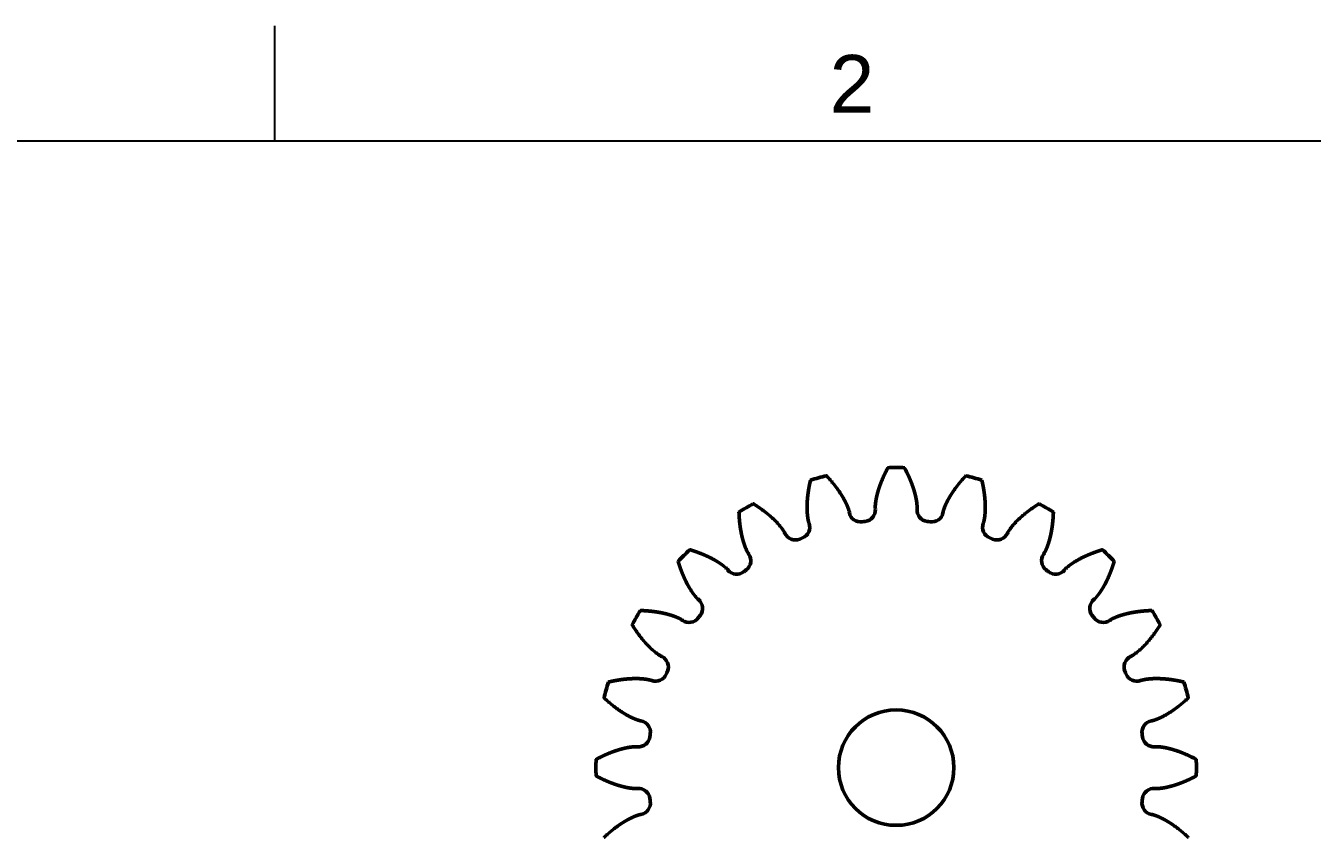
# Model space of a CAD drawing. Header units: millimetres. Extents: x 0 to 420, y 0 to 297.
# Drawn here: x 54.2 to 109.9, y 256.8 to 292 of the extents above; entities that cross this region are included whole.
import ezdxf
from ezdxf.enums import TextEntityAlignment as Align

# ---------------------------------------------------------------- set-up
doc = ezdxf.new("R2010")
doc.units = ezdxf.units.MM
doc.header["$LTSCALE"] = 0.75
doc.layers.add('BORDER', color=7, linetype='Continuous', lineweight=25)
doc.layers.add('Visible', color=7, linetype='Continuous', lineweight=50)
doc.styles.add('FusionTitle', font='arial.ttf')

# ---------------------------------------------------------------- blocks, each defined once
blk = doc.blocks.new('ISO_A3_SHEET')
at = {"layer": 'BORDER'}
for p, q in [((65, 292), (65, 287)), ((410, 287), (20, 287))]:
    blk.add_line(p, q, dxfattribs=at)
at = {"layer": 'BORDER', "style": 'FusionTitle'}
blk.add_text('2', height=2.5, dxfattribs=at).set_placement((90, 289.5), align=Align.MIDDLE)

msp = doc.modelspace()

# ---------------------------------------------------------------- linework, layer by layer
at = {"layer": 'Visible'}
for p, q in [((89.885, 270.907), (89.878, 270.946)), ((91.008, 271.094), (91.011, 271.056)), ((92.815, 271.056), (92.818, 271.094)), ((93.948, 270.946), (93.941, 270.907)), ((88.13, 270.477), (88.143, 270.44)), ((95.683, 270.44), (95.696, 270.477)), ((87.094, 270.006), (87.077, 270.041)), ((96.749, 270.041), (96.732, 270.006)), ((85.509, 269.136), (85.531, 269.104)), ((98.295, 269.104), (98.317, 269.136)), ((84.631, 268.413), (84.605, 268.442)), ((99.221, 268.442), (99.196, 268.413)), ((83.325, 267.162), (83.355, 267.137)), ((100.471, 267.137), (100.501, 267.162)), ((82.664, 266.236), (82.632, 266.258)), ((101.195, 266.258), (101.162, 266.236)), ((81.726, 264.691), (81.762, 264.674)), ((102.065, 264.674), (102.1, 264.691)), ((81.327, 263.625), (81.29, 263.638)), ((102.536, 263.638), (102.499, 263.625)), ((80.822, 261.889), (80.86, 261.882)), ((102.966, 261.882), (103.004, 261.889)), ((80.712, 260.757), (80.673, 260.76)), ((103.153, 260.76), (103.114, 260.757)), ((80.673, 258.949), (80.712, 258.952)), ((103.114, 258.952), (103.153, 258.949)), ((80.86, 257.827), (80.822, 257.82)), ((103.004, 257.82), (102.966, 257.827))]:
    msp.add_line(p, q, dxfattribs=at)
at = {"layer": 'Visible', "extrusion": (0, 0, -1)}
msp.add_circle((-91.913, 259.855), 2.5, dxfattribs=at)
at = {"layer": 'Visible'}
for centre, radius, start, end in [((91.913, 259.855), 13, 103.4232, 106.5768), ((91.913, 259.855), 13, 88.4232, 91.5768), ((91.913, 259.855), 13, 73.4232, 76.5768), ((91.913, 259.855), 13, 118.4232, 121.5768), ((90.377, 270.998), 0.5, 190.4814, 277.8482), ((90.513, 271.016), 0.5, 277.1518, 4.5186), ((93.314, 271.016), 0.5, 175.4814, 262.8482), ((93.449, 270.998), 0.5, 262.1518, 349.5186), ((91.913, 259.855), 13, 58.4232, 61.5768), ((87.671, 270.273), 0.5, 292.1518, 19.5186), ((91.913, 259.855), 10.749, 97.1518, 97.8482), ((91.913, 259.855), 10.749, 82.1518, 82.8482), ((96.155, 270.273), 0.5, 160.4814, 247.8482), ((87.545, 270.221), 0.5, 205.4814, 292.8482), ((91.913, 259.855), 10.749, 112.1518, 112.8482), ((91.913, 259.855), 10.749, 67.1518, 67.8482), ((96.281, 270.221), 0.5, 247.1518, 334.5186), ((91.913, 259.855), 13, 133.4232, 136.5768), ((85.119, 268.821), 0.5, 307.1518, 34.5186), ((98.707, 268.821), 0.5, 145.4814, 232.8482), ((91.913, 259.855), 13, 43.4232, 46.5768), ((85.011, 268.737), 0.5, 220.4814, 307.8482), ((91.913, 259.855), 10.749, 127.1518, 127.8482), ((91.913, 259.855), 10.749, 52.1518, 52.8482), ((98.815, 268.737), 0.5, 232.1518, 319.5186), ((83.03, 266.757), 0.5, 322.1518, 49.5186), ((100.796, 266.757), 0.5, 130.4814, 217.8482), ((91.913, 259.855), 13, 148.4232, 151.5768), ((82.947, 266.648), 0.5, 235.4814, 322.8482), ((91.913, 259.855), 10.749, 142.1518, 142.8482), ((91.913, 259.855), 10.749, 37.1518, 37.8482), ((100.879, 266.648), 0.5, 217.1518, 304.5186), ((91.913, 259.855), 13, 28.4232, 31.5768), ((81.547, 264.223), 0.5, 337.1518, 64.5186), ((102.28, 264.223), 0.5, 115.4814, 202.8482), ((91.913, 259.855), 13, 163.4232, 166.5768), ((81.494, 264.096), 0.5, 250.4814, 337.8482), ((91.913, 259.855), 10.749, 157.1518, 157.8482), ((91.913, 259.855), 10.749, 22.1518, 22.8482), ((102.332, 264.096), 0.5, 202.1518, 289.5186), ((91.913, 259.855), 13, 13.4232, 16.5768), ((80.769, 261.391), 0.5, 352.1518, 79.5186), ((103.057, 261.391), 0.5, 100.4814, 187.8482), ((91.913, 259.855), 10.749, 172.1518, 172.8482), ((91.913, 259.855), 10.749, 7.1518, 7.8482), ((80.751, 261.255), 0.5, 265.4814, 352.8482), ((103.075, 261.255), 0.5, 187.1518, 274.5186), ((91.913, 259.855), 13, 178.4232, 181.5768), ((91.913, 259.855), 13, 358.4232, 1.5768), ((80.751, 258.454), 0.5, 7.1518, 94.5186), ((91.913, 259.855), 10.749, 187.1518, 187.8482), ((91.913, 259.855), 10.749, 352.1518, 352.8482), ((103.075, 258.454), 0.5, 85.4814, 172.8482), ((80.769, 258.318), 0.5, 280.4814, 7.8482), ((103.057, 258.318), 0.5, 172.1518, 259.5186)]:
    msp.add_arc(centre, radius, start, end, dxfattribs=at)
for points in [[(89.878, 270.946), (89.877, 270.951), (89.875, 270.961), (89.872, 270.975), (89.867, 270.995), (89.86, 271.019), (89.852, 271.043), (89.843, 271.066), (89.835, 271.09), (89.826, 271.114), (89.817, 271.138), (89.808, 271.161), (89.798, 271.185), (89.789, 271.208), (89.779, 271.232), (89.768, 271.255), (89.757, 271.279), (89.746, 271.302), (89.735, 271.325), (89.724, 271.348), (89.713, 271.371), (89.701, 271.394), (89.689, 271.417), (89.677, 271.44), (89.665, 271.463), (89.652, 271.486), (89.639, 271.508), (89.627, 271.531), (89.614, 271.554), (89.6, 271.576), (89.587, 271.599), (89.574, 271.621), (89.56, 271.644), (89.546, 271.666), (89.532, 271.689), (89.518, 271.711), (89.503, 271.733), (89.489, 271.755), (89.474, 271.777), (89.46, 271.8), (89.445, 271.822), (89.43, 271.844), (89.414, 271.865), (89.399, 271.887), (89.383, 271.909), (89.368, 271.931), (89.352, 271.953), (89.336, 271.974), (89.32, 271.996), (89.304, 272.018), (89.287, 272.039), (89.271, 272.061), (89.254, 272.082), (89.237, 272.103), (89.221, 272.125), (89.204, 272.146), (89.186, 272.167), (89.169, 272.188), (89.152, 272.209), (89.134, 272.23), (89.117, 272.251), (89.099, 272.272), (89.081, 272.293), (89.063, 272.314), (89.045, 272.335), (89.026, 272.356), (89.008, 272.376), (88.99, 272.397), (88.971, 272.418), (88.952, 272.438), (88.933, 272.459), (88.918, 272.475), (88.907, 272.487), (88.899, 272.495), (88.895, 272.499)], [(91.555, 272.85), (91.553, 272.845), (91.547, 272.835), (91.54, 272.82), (91.529, 272.8), (91.516, 272.776), (91.503, 272.751), (91.491, 272.726), (91.478, 272.702), (91.466, 272.677), (91.454, 272.652), (91.441, 272.627), (91.429, 272.602), (91.418, 272.578), (91.406, 272.553), (91.394, 272.528), (91.383, 272.503), (91.371, 272.478), (91.36, 272.453), (91.349, 272.428), (91.338, 272.403), (91.327, 272.378), (91.317, 272.353), (91.306, 272.329), (91.296, 272.304), (91.286, 272.278), (91.275, 272.253), (91.266, 272.228), (91.256, 272.203), (91.246, 272.178), (91.237, 272.153), (91.227, 272.128), (91.218, 272.103), (91.209, 272.078), (91.2, 272.053), (91.191, 272.028), (91.183, 272.002), (91.174, 271.977), (91.166, 271.952), (91.158, 271.927), (91.15, 271.902), (91.142, 271.876), (91.135, 271.851), (91.127, 271.826), (91.12, 271.801), (91.113, 271.776), (91.106, 271.75), (91.099, 271.725), (91.093, 271.7), (91.087, 271.675), (91.08, 271.649), (91.074, 271.624), (91.069, 271.599), (91.063, 271.574), (91.058, 271.548), (91.053, 271.523), (91.048, 271.498), (91.043, 271.472), (91.039, 271.447), (91.034, 271.422), (91.03, 271.397), (91.027, 271.371), (91.023, 271.346), (91.02, 271.321), (91.017, 271.296), (91.015, 271.27), (91.013, 271.245), (91.01, 271.22), (91.008, 271.195), (91.007, 271.17), (91.006, 271.145), (91.006, 271.125), (91.007, 271.109), (91.008, 271.099), (91.008, 271.094)], [(92.818, 271.094), (92.819, 271.099), (92.819, 271.109), (92.82, 271.125), (92.82, 271.145), (92.819, 271.17), (92.818, 271.195), (92.816, 271.22), (92.814, 271.245), (92.811, 271.27), (92.809, 271.296), (92.806, 271.321), (92.803, 271.346), (92.8, 271.371), (92.796, 271.397), (92.792, 271.422), (92.788, 271.447), (92.783, 271.472), (92.778, 271.498), (92.773, 271.523), (92.768, 271.548), (92.763, 271.574), (92.757, 271.599), (92.752, 271.624), (92.746, 271.649), (92.74, 271.675), (92.733, 271.7), (92.727, 271.725), (92.72, 271.75), (92.713, 271.776), (92.706, 271.801), (92.699, 271.826), (92.691, 271.851), (92.684, 271.876), (92.676, 271.902), (92.668, 271.927), (92.66, 271.952), (92.652, 271.977), (92.643, 272.002), (92.635, 272.028), (92.626, 272.053), (92.617, 272.078), (92.608, 272.103), (92.599, 272.128), (92.59, 272.153), (92.58, 272.178), (92.57, 272.203), (92.561, 272.228), (92.551, 272.253), (92.541, 272.278), (92.53, 272.304), (92.52, 272.329), (92.509, 272.353), (92.499, 272.378), (92.488, 272.403), (92.477, 272.428), (92.466, 272.453), (92.455, 272.478), (92.443, 272.503), (92.432, 272.528), (92.42, 272.553), (92.409, 272.578), (92.397, 272.602), (92.385, 272.627), (92.373, 272.652), (92.36, 272.677), (92.348, 272.702), (92.335, 272.726), (92.323, 272.751), (92.31, 272.776), (92.297, 272.8), (92.287, 272.82), (92.279, 272.835), (92.273, 272.845), (92.271, 272.85)], [(94.931, 272.499), (94.927, 272.495), (94.919, 272.487), (94.908, 272.475), (94.893, 272.459), (94.874, 272.438), (94.855, 272.418), (94.837, 272.397), (94.818, 272.376), (94.8, 272.356), (94.781, 272.335), (94.763, 272.314), (94.745, 272.293), (94.727, 272.272), (94.71, 272.251), (94.692, 272.23), (94.674, 272.209), (94.657, 272.188), (94.64, 272.167), (94.623, 272.146), (94.606, 272.125), (94.589, 272.103), (94.572, 272.082), (94.555, 272.061), (94.539, 272.039), (94.523, 272.018), (94.506, 271.996), (94.49, 271.974), (94.474, 271.953), (94.458, 271.931), (94.443, 271.909), (94.427, 271.887), (94.412, 271.865), (94.397, 271.844), (94.382, 271.822), (94.367, 271.8), (94.352, 271.777), (94.337, 271.755), (94.323, 271.733), (94.308, 271.711), (94.294, 271.689), (94.28, 271.666), (94.266, 271.644), (94.253, 271.621), (94.239, 271.599), (94.226, 271.576), (94.213, 271.554), (94.2, 271.531), (94.187, 271.508), (94.174, 271.486), (94.162, 271.463), (94.149, 271.44), (94.137, 271.417), (94.125, 271.394), (94.114, 271.371), (94.102, 271.348), (94.091, 271.325), (94.08, 271.302), (94.069, 271.279), (94.058, 271.255), (94.048, 271.232), (94.038, 271.208), (94.028, 271.185), (94.018, 271.161), (94.009, 271.138), (94, 271.114), (93.991, 271.09), (93.983, 271.066), (93.974, 271.043), (93.966, 271.019), (93.959, 270.995), (93.954, 270.975), (93.951, 270.961), (93.949, 270.951), (93.948, 270.946)], [(88.204, 272.314), (88.203, 272.309), (88.2, 272.298), (88.197, 272.282), (88.192, 272.26), (88.185, 272.233), (88.18, 272.206), (88.174, 272.178), (88.168, 272.151), (88.162, 272.124), (88.157, 272.097), (88.152, 272.07), (88.146, 272.043), (88.141, 272.016), (88.136, 271.989), (88.132, 271.962), (88.127, 271.935), (88.123, 271.908), (88.118, 271.881), (88.114, 271.854), (88.11, 271.827), (88.106, 271.8), (88.102, 271.773), (88.098, 271.746), (88.095, 271.72), (88.091, 271.693), (88.088, 271.666), (88.085, 271.639), (88.082, 271.612), (88.079, 271.586), (88.077, 271.559), (88.074, 271.532), (88.072, 271.506), (88.069, 271.479), (88.067, 271.453), (88.065, 271.426), (88.064, 271.399), (88.062, 271.373), (88.061, 271.347), (88.059, 271.32), (88.058, 271.294), (88.057, 271.267), (88.056, 271.241), (88.056, 271.215), (88.055, 271.189), (88.055, 271.162), (88.055, 271.136), (88.055, 271.11), (88.055, 271.084), (88.055, 271.058), (88.056, 271.032), (88.057, 271.006), (88.058, 270.98), (88.059, 270.954), (88.06, 270.928), (88.062, 270.903), (88.064, 270.877), (88.066, 270.851), (88.068, 270.826), (88.07, 270.8), (88.073, 270.775), (88.076, 270.75), (88.079, 270.724), (88.083, 270.699), (88.087, 270.674), (88.091, 270.649), (88.095, 270.624), (88.099, 270.599), (88.104, 270.574), (88.109, 270.55), (88.115, 270.525), (88.12, 270.506), (88.125, 270.491), (88.128, 270.482), (88.13, 270.477)], [(95.696, 270.477), (95.698, 270.482), (95.701, 270.491), (95.706, 270.506), (95.711, 270.525), (95.717, 270.55), (95.722, 270.574), (95.727, 270.599), (95.731, 270.624), (95.735, 270.649), (95.739, 270.674), (95.743, 270.699), (95.747, 270.724), (95.75, 270.75), (95.753, 270.775), (95.756, 270.8), (95.758, 270.826), (95.76, 270.851), (95.762, 270.877), (95.764, 270.903), (95.766, 270.928), (95.767, 270.954), (95.768, 270.98), (95.769, 271.006), (95.77, 271.032), (95.771, 271.058), (95.771, 271.084), (95.771, 271.11), (95.771, 271.136), (95.771, 271.162), (95.771, 271.189), (95.77, 271.215), (95.77, 271.241), (95.769, 271.267), (95.768, 271.294), (95.767, 271.32), (95.766, 271.347), (95.764, 271.373), (95.763, 271.399), (95.761, 271.426), (95.759, 271.453), (95.757, 271.479), (95.755, 271.506), (95.752, 271.532), (95.75, 271.559), (95.747, 271.586), (95.744, 271.612), (95.741, 271.639), (95.738, 271.666), (95.735, 271.693), (95.731, 271.72), (95.728, 271.746), (95.724, 271.773), (95.72, 271.8), (95.716, 271.827), (95.712, 271.854), (95.708, 271.881), (95.704, 271.908), (95.699, 271.935), (95.694, 271.962), (95.69, 271.989), (95.685, 272.016), (95.68, 272.043), (95.675, 272.07), (95.669, 272.097), (95.664, 272.124), (95.658, 272.151), (95.652, 272.178), (95.647, 272.206), (95.641, 272.233), (95.635, 272.26), (95.63, 272.282), (95.626, 272.298), (95.623, 272.309), (95.622, 272.314)], [(85.106, 270.93), (85.106, 270.924), (85.106, 270.913), (85.107, 270.896), (85.108, 270.874), (85.109, 270.846), (85.11, 270.818), (85.111, 270.791), (85.113, 270.763), (85.115, 270.735), (85.116, 270.708), (85.118, 270.68), (85.12, 270.653), (85.122, 270.625), (85.125, 270.598), (85.127, 270.571), (85.129, 270.543), (85.132, 270.516), (85.135, 270.489), (85.138, 270.462), (85.141, 270.435), (85.144, 270.408), (85.147, 270.381), (85.15, 270.354), (85.154, 270.327), (85.158, 270.3), (85.161, 270.274), (85.165, 270.247), (85.169, 270.22), (85.174, 270.194), (85.178, 270.167), (85.182, 270.141), (85.187, 270.114), (85.192, 270.088), (85.197, 270.062), (85.202, 270.036), (85.207, 270.01), (85.212, 269.984), (85.217, 269.958), (85.223, 269.932), (85.229, 269.906), (85.235, 269.88), (85.241, 269.855), (85.247, 269.829), (85.253, 269.804), (85.26, 269.778), (85.266, 269.753), (85.273, 269.728), (85.28, 269.703), (85.287, 269.678), (85.295, 269.653), (85.302, 269.628), (85.31, 269.603), (85.318, 269.579), (85.326, 269.554), (85.334, 269.53), (85.342, 269.505), (85.351, 269.481), (85.359, 269.457), (85.368, 269.433), (85.377, 269.409), (85.387, 269.385), (85.397, 269.362), (85.407, 269.338), (85.417, 269.315), (85.427, 269.292), (85.438, 269.269), (85.449, 269.246), (85.459, 269.223), (85.471, 269.201), (85.483, 269.179), (85.493, 269.161), (85.501, 269.149), (85.506, 269.14), (85.509, 269.136)], [(87.077, 270.041), (87.075, 270.046), (87.07, 270.055), (87.063, 270.068), (87.054, 270.086), (87.04, 270.107), (87.026, 270.128), (87.012, 270.149), (86.998, 270.169), (86.983, 270.19), (86.968, 270.211), (86.953, 270.231), (86.938, 270.252), (86.922, 270.272), (86.907, 270.292), (86.89, 270.312), (86.874, 270.331), (86.858, 270.351), (86.841, 270.37), (86.824, 270.39), (86.807, 270.409), (86.79, 270.428), (86.772, 270.448), (86.755, 270.467), (86.737, 270.485), (86.719, 270.504), (86.701, 270.523), (86.682, 270.542), (86.664, 270.56), (86.645, 270.578), (86.627, 270.597), (86.608, 270.615), (86.589, 270.633), (86.57, 270.651), (86.55, 270.669), (86.531, 270.687), (86.511, 270.705), (86.491, 270.722), (86.472, 270.74), (86.452, 270.758), (86.431, 270.775), (86.411, 270.792), (86.391, 270.809), (86.37, 270.827), (86.35, 270.844), (86.329, 270.861), (86.308, 270.878), (86.287, 270.894), (86.266, 270.911), (86.245, 270.928), (86.223, 270.944), (86.202, 270.961), (86.18, 270.977), (86.158, 270.993), (86.137, 271.01), (86.115, 271.026), (86.093, 271.042), (86.07, 271.058), (86.048, 271.074), (86.026, 271.09), (86.003, 271.105), (85.981, 271.121), (85.958, 271.136), (85.935, 271.152), (85.912, 271.167), (85.889, 271.183), (85.866, 271.198), (85.843, 271.213), (85.82, 271.228), (85.796, 271.243), (85.773, 271.258), (85.754, 271.27), (85.74, 271.279), (85.73, 271.285), (85.725, 271.287)], [(98.101, 271.287), (98.096, 271.285), (98.087, 271.279), (98.072, 271.27), (98.053, 271.258), (98.03, 271.243), (98.007, 271.228), (97.983, 271.213), (97.96, 271.198), (97.937, 271.183), (97.914, 271.167), (97.891, 271.152), (97.868, 271.136), (97.845, 271.121), (97.823, 271.105), (97.8, 271.09), (97.778, 271.074), (97.756, 271.058), (97.734, 271.042), (97.712, 271.026), (97.69, 271.01), (97.668, 270.993), (97.646, 270.977), (97.624, 270.961), (97.603, 270.944), (97.582, 270.928), (97.56, 270.911), (97.539, 270.894), (97.518, 270.878), (97.497, 270.861), (97.477, 270.844), (97.456, 270.827), (97.435, 270.809), (97.415, 270.792), (97.395, 270.775), (97.375, 270.758), (97.355, 270.74), (97.335, 270.722), (97.315, 270.705), (97.295, 270.687), (97.276, 270.669), (97.257, 270.651), (97.237, 270.633), (97.218, 270.615), (97.2, 270.597), (97.181, 270.578), (97.162, 270.56), (97.144, 270.542), (97.125, 270.523), (97.107, 270.504), (97.089, 270.485), (97.072, 270.467), (97.054, 270.448), (97.037, 270.428), (97.019, 270.409), (97.002, 270.39), (96.985, 270.37), (96.969, 270.351), (96.952, 270.331), (96.936, 270.312), (96.92, 270.292), (96.904, 270.272), (96.888, 270.252), (96.873, 270.231), (96.858, 270.211), (96.843, 270.19), (96.829, 270.169), (96.814, 270.149), (96.8, 270.128), (96.786, 270.107), (96.773, 270.086), (96.763, 270.068), (96.756, 270.055), (96.751, 270.046), (96.749, 270.041)], [(98.317, 269.136), (98.32, 269.14), (98.325, 269.149), (98.333, 269.161), (98.344, 269.179), (98.355, 269.201), (98.367, 269.223), (98.378, 269.246), (98.388, 269.269), (98.399, 269.292), (98.409, 269.315), (98.42, 269.338), (98.43, 269.362), (98.439, 269.385), (98.449, 269.409), (98.458, 269.433), (98.467, 269.457), (98.475, 269.481), (98.484, 269.505), (98.492, 269.53), (98.501, 269.554), (98.509, 269.579), (98.516, 269.603), (98.524, 269.628), (98.532, 269.653), (98.539, 269.678), (98.546, 269.703), (98.553, 269.728), (98.56, 269.753), (98.566, 269.778), (98.573, 269.804), (98.579, 269.829), (98.585, 269.855), (98.591, 269.88), (98.597, 269.906), (98.603, 269.932), (98.609, 269.958), (98.614, 269.984), (98.619, 270.01), (98.625, 270.036), (98.63, 270.062), (98.634, 270.088), (98.639, 270.114), (98.644, 270.141), (98.648, 270.167), (98.653, 270.194), (98.657, 270.22), (98.661, 270.247), (98.665, 270.274), (98.669, 270.3), (98.672, 270.327), (98.676, 270.354), (98.679, 270.381), (98.682, 270.408), (98.685, 270.435), (98.688, 270.462), (98.691, 270.489), (98.694, 270.516), (98.697, 270.543), (98.699, 270.571), (98.702, 270.598), (98.704, 270.625), (98.706, 270.653), (98.708, 270.68), (98.71, 270.708), (98.712, 270.735), (98.713, 270.763), (98.715, 270.791), (98.716, 270.818), (98.717, 270.846), (98.719, 270.874), (98.719, 270.896), (98.72, 270.913), (98.72, 270.924), (98.72, 270.93)], [(84.605, 268.442), (84.602, 268.446), (84.595, 268.454), (84.585, 268.465), (84.571, 268.479), (84.553, 268.496), (84.534, 268.513), (84.515, 268.53), (84.495, 268.546), (84.476, 268.562), (84.456, 268.578), (84.437, 268.594), (84.417, 268.61), (84.396, 268.625), (84.376, 268.64), (84.355, 268.655), (84.334, 268.67), (84.313, 268.685), (84.292, 268.699), (84.271, 268.714), (84.249, 268.728), (84.227, 268.742), (84.206, 268.756), (84.184, 268.77), (84.162, 268.783), (84.139, 268.797), (84.117, 268.81), (84.095, 268.824), (84.072, 268.837), (84.049, 268.85), (84.026, 268.863), (84.004, 268.875), (83.98, 268.888), (83.957, 268.9), (83.934, 268.913), (83.911, 268.925), (83.887, 268.937), (83.863, 268.949), (83.84, 268.961), (83.816, 268.972), (83.792, 268.984), (83.768, 268.996), (83.744, 269.007), (83.719, 269.018), (83.695, 269.029), (83.671, 269.04), (83.646, 269.051), (83.621, 269.062), (83.597, 269.073), (83.572, 269.083), (83.547, 269.094), (83.522, 269.104), (83.497, 269.114), (83.472, 269.124), (83.446, 269.135), (83.421, 269.144), (83.395, 269.154), (83.37, 269.164), (83.344, 269.173), (83.319, 269.183), (83.293, 269.192), (83.267, 269.202), (83.241, 269.211), (83.215, 269.22), (83.189, 269.229), (83.163, 269.238), (83.136, 269.246), (83.11, 269.255), (83.084, 269.263), (83.057, 269.272), (83.031, 269.28), (83.009, 269.287), (82.993, 269.292), (82.982, 269.295), (82.977, 269.296)], [(100.849, 269.296), (100.844, 269.295), (100.833, 269.292), (100.817, 269.287), (100.796, 269.28), (100.769, 269.272), (100.743, 269.263), (100.716, 269.255), (100.69, 269.246), (100.664, 269.238), (100.637, 269.229), (100.611, 269.22), (100.585, 269.211), (100.559, 269.202), (100.533, 269.192), (100.508, 269.183), (100.482, 269.173), (100.456, 269.164), (100.431, 269.154), (100.405, 269.144), (100.38, 269.135), (100.355, 269.124), (100.329, 269.114), (100.304, 269.104), (100.279, 269.094), (100.254, 269.083), (100.23, 269.073), (100.205, 269.062), (100.18, 269.051), (100.156, 269.04), (100.131, 269.029), (100.107, 269.018), (100.083, 269.007), (100.058, 268.996), (100.034, 268.984), (100.01, 268.972), (99.987, 268.961), (99.963, 268.949), (99.939, 268.937), (99.916, 268.925), (99.892, 268.913), (99.869, 268.9), (99.846, 268.888), (99.823, 268.875), (99.8, 268.863), (99.777, 268.85), (99.754, 268.837), (99.732, 268.824), (99.709, 268.81), (99.687, 268.797), (99.664, 268.783), (99.642, 268.77), (99.62, 268.756), (99.599, 268.742), (99.577, 268.728), (99.556, 268.714), (99.534, 268.699), (99.513, 268.685), (99.492, 268.67), (99.471, 268.655), (99.45, 268.64), (99.43, 268.625), (99.41, 268.61), (99.39, 268.594), (99.37, 268.578), (99.35, 268.562), (99.331, 268.546), (99.311, 268.53), (99.292, 268.513), (99.273, 268.496), (99.255, 268.479), (99.241, 268.465), (99.231, 268.454), (99.224, 268.446), (99.221, 268.442)], [(82.471, 268.79), (82.473, 268.785), (82.476, 268.774), (82.481, 268.758), (82.487, 268.737), (82.496, 268.711), (82.504, 268.684), (82.513, 268.658), (82.521, 268.631), (82.53, 268.605), (82.539, 268.579), (82.548, 268.553), (82.557, 268.527), (82.566, 268.501), (82.575, 268.475), (82.585, 268.449), (82.594, 268.423), (82.604, 268.398), (82.613, 268.372), (82.623, 268.347), (82.633, 268.321), (82.643, 268.296), (82.653, 268.271), (82.663, 268.246), (82.674, 268.221), (82.684, 268.196), (82.695, 268.171), (82.706, 268.146), (82.716, 268.122), (82.727, 268.097), (82.738, 268.073), (82.749, 268.048), (82.761, 268.024), (82.772, 268), (82.784, 267.976), (82.795, 267.952), (82.807, 267.928), (82.819, 267.904), (82.831, 267.881), (82.843, 267.857), (82.855, 267.834), (82.867, 267.81), (82.88, 267.787), (82.892, 267.764), (82.905, 267.741), (82.918, 267.718), (82.931, 267.696), (82.944, 267.673), (82.957, 267.65), (82.971, 267.628), (82.984, 267.606), (82.998, 267.584), (83.012, 267.562), (83.026, 267.54), (83.04, 267.519), (83.054, 267.497), (83.068, 267.476), (83.083, 267.454), (83.097, 267.433), (83.112, 267.413), (83.127, 267.392), (83.143, 267.371), (83.158, 267.351), (83.174, 267.331), (83.19, 267.311), (83.206, 267.292), (83.222, 267.272), (83.238, 267.253), (83.255, 267.234), (83.271, 267.215), (83.288, 267.196), (83.303, 267.182), (83.314, 267.172), (83.321, 267.166), (83.325, 267.162)], [(100.501, 267.162), (100.505, 267.166), (100.512, 267.172), (100.523, 267.182), (100.538, 267.196), (100.555, 267.215), (100.572, 267.234), (100.588, 267.253), (100.604, 267.272), (100.621, 267.292), (100.637, 267.311), (100.652, 267.331), (100.668, 267.351), (100.684, 267.371), (100.699, 267.392), (100.714, 267.413), (100.729, 267.433), (100.743, 267.454), (100.758, 267.476), (100.772, 267.497), (100.787, 267.519), (100.801, 267.54), (100.815, 267.562), (100.828, 267.584), (100.842, 267.606), (100.856, 267.628), (100.869, 267.65), (100.882, 267.673), (100.895, 267.696), (100.908, 267.718), (100.921, 267.741), (100.934, 267.764), (100.946, 267.787), (100.959, 267.81), (100.971, 267.834), (100.983, 267.857), (100.995, 267.881), (101.007, 267.904), (101.019, 267.928), (101.031, 267.952), (101.043, 267.976), (101.054, 268), (101.065, 268.024), (101.077, 268.048), (101.088, 268.073), (101.099, 268.097), (101.11, 268.122), (101.121, 268.146), (101.131, 268.171), (101.142, 268.196), (101.152, 268.221), (101.163, 268.246), (101.173, 268.271), (101.183, 268.296), (101.193, 268.321), (101.203, 268.347), (101.213, 268.372), (101.222, 268.398), (101.232, 268.423), (101.242, 268.449), (101.251, 268.475), (101.26, 268.501), (101.269, 268.527), (101.278, 268.553), (101.287, 268.579), (101.296, 268.605), (101.305, 268.631), (101.313, 268.658), (101.322, 268.684), (101.33, 268.711), (101.339, 268.737), (101.345, 268.758), (101.35, 268.774), (101.353, 268.785), (101.355, 268.79)], [(82.632, 266.258), (82.627, 266.261), (82.619, 266.267), (82.606, 266.275), (82.589, 266.285), (82.567, 266.297), (82.544, 266.308), (82.522, 266.319), (82.499, 266.33), (82.476, 266.34), (82.453, 266.351), (82.429, 266.361), (82.406, 266.371), (82.382, 266.381), (82.359, 266.39), (82.335, 266.399), (82.311, 266.408), (82.287, 266.417), (82.262, 266.425), (82.238, 266.434), (82.214, 266.442), (82.189, 266.45), (82.164, 266.458), (82.14, 266.466), (82.115, 266.473), (82.09, 266.48), (82.065, 266.487), (82.04, 266.494), (82.014, 266.501), (81.989, 266.508), (81.964, 266.514), (81.938, 266.521), (81.913, 266.527), (81.887, 266.533), (81.861, 266.539), (81.836, 266.545), (81.81, 266.55), (81.784, 266.556), (81.758, 266.561), (81.732, 266.566), (81.706, 266.571), (81.679, 266.576), (81.653, 266.581), (81.627, 266.585), (81.6, 266.59), (81.574, 266.594), (81.547, 266.598), (81.521, 266.602), (81.494, 266.606), (81.467, 266.61), (81.441, 266.614), (81.414, 266.617), (81.387, 266.621), (81.36, 266.624), (81.333, 266.627), (81.306, 266.63), (81.279, 266.633), (81.252, 266.636), (81.224, 266.638), (81.197, 266.641), (81.17, 266.643), (81.142, 266.645), (81.115, 266.647), (81.087, 266.649), (81.06, 266.651), (81.032, 266.653), (81.005, 266.655), (80.977, 266.656), (80.949, 266.658), (80.921, 266.659), (80.894, 266.66), (80.871, 266.661), (80.855, 266.661), (80.843, 266.662), (80.838, 266.662)], [(102.988, 266.662), (102.983, 266.662), (102.972, 266.661), (102.955, 266.661), (102.933, 266.66), (102.905, 266.659), (102.877, 266.658), (102.849, 266.656), (102.822, 266.655), (102.794, 266.653), (102.766, 266.651), (102.739, 266.649), (102.711, 266.647), (102.684, 266.645), (102.656, 266.643), (102.629, 266.641), (102.602, 266.638), (102.575, 266.636), (102.547, 266.633), (102.52, 266.63), (102.493, 266.627), (102.466, 266.624), (102.439, 266.621), (102.412, 266.617), (102.386, 266.614), (102.359, 266.61), (102.332, 266.606), (102.305, 266.602), (102.279, 266.598), (102.252, 266.594), (102.226, 266.59), (102.199, 266.585), (102.173, 266.581), (102.147, 266.576), (102.121, 266.571), (102.094, 266.566), (102.068, 266.561), (102.042, 266.556), (102.016, 266.55), (101.991, 266.545), (101.965, 266.539), (101.939, 266.533), (101.913, 266.527), (101.888, 266.521), (101.862, 266.514), (101.837, 266.508), (101.812, 266.501), (101.786, 266.494), (101.761, 266.487), (101.736, 266.48), (101.711, 266.473), (101.686, 266.466), (101.662, 266.458), (101.637, 266.45), (101.613, 266.442), (101.588, 266.434), (101.564, 266.425), (101.54, 266.417), (101.515, 266.408), (101.491, 266.399), (101.467, 266.39), (101.444, 266.381), (101.42, 266.371), (101.397, 266.361), (101.374, 266.351), (101.35, 266.34), (101.327, 266.33), (101.305, 266.319), (101.282, 266.308), (101.259, 266.297), (101.237, 266.285), (101.22, 266.275), (101.207, 266.267), (101.199, 266.261), (101.195, 266.258)], [(80.48, 266.042), (80.483, 266.038), (80.489, 266.028), (80.498, 266.014), (80.51, 265.995), (80.525, 265.971), (80.54, 265.948), (80.555, 265.925), (80.57, 265.901), (80.585, 265.878), (80.6, 265.855), (80.616, 265.832), (80.631, 265.81), (80.647, 265.787), (80.662, 265.764), (80.678, 265.742), (80.694, 265.719), (80.71, 265.697), (80.726, 265.675), (80.742, 265.653), (80.758, 265.631), (80.774, 265.609), (80.79, 265.588), (80.807, 265.566), (80.823, 265.544), (80.84, 265.523), (80.857, 265.502), (80.873, 265.481), (80.89, 265.46), (80.907, 265.439), (80.924, 265.418), (80.941, 265.397), (80.958, 265.377), (80.975, 265.356), (80.993, 265.336), (81.01, 265.316), (81.028, 265.296), (81.045, 265.276), (81.063, 265.256), (81.081, 265.237), (81.098, 265.217), (81.116, 265.198), (81.134, 265.179), (81.153, 265.16), (81.171, 265.141), (81.189, 265.122), (81.208, 265.104), (81.226, 265.085), (81.245, 265.067), (81.263, 265.049), (81.282, 265.031), (81.301, 265.013), (81.32, 264.995), (81.339, 264.978), (81.358, 264.961), (81.378, 264.944), (81.397, 264.927), (81.417, 264.91), (81.436, 264.894), (81.456, 264.877), (81.476, 264.861), (81.496, 264.845), (81.516, 264.83), (81.536, 264.814), (81.557, 264.799), (81.577, 264.785), (81.598, 264.77), (81.619, 264.755), (81.64, 264.741), (81.661, 264.727), (81.682, 264.714), (81.7, 264.704), (81.713, 264.697), (81.722, 264.693), (81.726, 264.691)], [(102.1, 264.691), (102.104, 264.693), (102.113, 264.697), (102.127, 264.704), (102.144, 264.714), (102.165, 264.727), (102.186, 264.741), (102.207, 264.755), (102.228, 264.77), (102.249, 264.785), (102.269, 264.799), (102.29, 264.814), (102.31, 264.83), (102.33, 264.845), (102.35, 264.861), (102.37, 264.877), (102.39, 264.894), (102.409, 264.91), (102.429, 264.927), (102.448, 264.944), (102.468, 264.961), (102.487, 264.978), (102.506, 264.995), (102.525, 265.013), (102.544, 265.031), (102.563, 265.049), (102.581, 265.067), (102.6, 265.085), (102.619, 265.104), (102.637, 265.122), (102.655, 265.141), (102.674, 265.16), (102.692, 265.179), (102.71, 265.198), (102.728, 265.217), (102.746, 265.237), (102.763, 265.256), (102.781, 265.276), (102.799, 265.296), (102.816, 265.316), (102.833, 265.336), (102.851, 265.356), (102.868, 265.377), (102.885, 265.397), (102.902, 265.418), (102.919, 265.439), (102.936, 265.46), (102.953, 265.481), (102.97, 265.502), (102.986, 265.523), (103.003, 265.544), (103.019, 265.566), (103.036, 265.588), (103.052, 265.609), (103.068, 265.631), (103.084, 265.653), (103.1, 265.675), (103.116, 265.697), (103.132, 265.719), (103.148, 265.742), (103.164, 265.764), (103.179, 265.787), (103.195, 265.81), (103.21, 265.832), (103.226, 265.855), (103.241, 265.878), (103.256, 265.901), (103.272, 265.925), (103.287, 265.948), (103.302, 265.971), (103.316, 265.995), (103.328, 266.014), (103.337, 266.028), (103.343, 266.038), (103.346, 266.042)], [(81.29, 263.638), (81.286, 263.64), (81.276, 263.643), (81.262, 263.647), (81.242, 263.653), (81.218, 263.658), (81.193, 263.663), (81.168, 263.668), (81.144, 263.673), (81.119, 263.677), (81.094, 263.681), (81.068, 263.685), (81.043, 263.688), (81.018, 263.692), (80.993, 263.695), (80.967, 263.697), (80.942, 263.7), (80.916, 263.702), (80.891, 263.704), (80.865, 263.706), (80.839, 263.707), (80.813, 263.709), (80.788, 263.71), (80.762, 263.711), (80.736, 263.712), (80.71, 263.712), (80.684, 263.713), (80.658, 263.713), (80.631, 263.713), (80.605, 263.713), (80.579, 263.712), (80.553, 263.712), (80.527, 263.711), (80.5, 263.71), (80.474, 263.709), (80.448, 263.708), (80.421, 263.707), (80.395, 263.706), (80.368, 263.704), (80.342, 263.702), (80.315, 263.7), (80.289, 263.698), (80.262, 263.696), (80.235, 263.694), (80.209, 263.691), (80.182, 263.688), (80.155, 263.686), (80.128, 263.683), (80.102, 263.679), (80.075, 263.676), (80.048, 263.673), (80.021, 263.669), (79.994, 263.666), (79.967, 263.662), (79.941, 263.658), (79.914, 263.654), (79.887, 263.649), (79.86, 263.645), (79.833, 263.641), (79.806, 263.636), (79.779, 263.631), (79.752, 263.626), (79.725, 263.621), (79.698, 263.616), (79.671, 263.611), (79.643, 263.605), (79.616, 263.6), (79.589, 263.594), (79.562, 263.588), (79.535, 263.582), (79.508, 263.576), (79.486, 263.571), (79.47, 263.567), (79.459, 263.565), (79.453, 263.563)], [(104.373, 263.563), (104.367, 263.565), (104.356, 263.567), (104.34, 263.571), (104.318, 263.576), (104.291, 263.582), (104.264, 263.588), (104.237, 263.594), (104.21, 263.6), (104.183, 263.605), (104.156, 263.611), (104.129, 263.616), (104.101, 263.621), (104.074, 263.626), (104.047, 263.631), (104.02, 263.636), (103.993, 263.641), (103.966, 263.645), (103.939, 263.649), (103.913, 263.654), (103.886, 263.658), (103.859, 263.662), (103.832, 263.666), (103.805, 263.669), (103.778, 263.673), (103.751, 263.676), (103.724, 263.679), (103.698, 263.683), (103.671, 263.686), (103.644, 263.688), (103.618, 263.691), (103.591, 263.694), (103.564, 263.696), (103.538, 263.698), (103.511, 263.7), (103.485, 263.702), (103.458, 263.704), (103.432, 263.706), (103.405, 263.707), (103.379, 263.708), (103.352, 263.709), (103.326, 263.71), (103.3, 263.711), (103.273, 263.712), (103.247, 263.712), (103.221, 263.713), (103.195, 263.713), (103.169, 263.713), (103.142, 263.713), (103.116, 263.712), (103.09, 263.712), (103.065, 263.711), (103.039, 263.71), (103.013, 263.709), (102.987, 263.707), (102.961, 263.706), (102.936, 263.704), (102.91, 263.702), (102.884, 263.7), (102.859, 263.697), (102.833, 263.695), (102.808, 263.692), (102.783, 263.688), (102.758, 263.685), (102.733, 263.681), (102.708, 263.677), (102.683, 263.673), (102.658, 263.668), (102.633, 263.663), (102.608, 263.658), (102.584, 263.653), (102.564, 263.647), (102.55, 263.643), (102.54, 263.64), (102.536, 263.638)], [(79.268, 262.872), (79.272, 262.869), (79.28, 262.861), (79.293, 262.849), (79.309, 262.834), (79.329, 262.815), (79.35, 262.797), (79.371, 262.778), (79.391, 262.76), (79.412, 262.741), (79.433, 262.723), (79.453, 262.705), (79.474, 262.687), (79.495, 262.669), (79.516, 262.651), (79.537, 262.633), (79.558, 262.616), (79.579, 262.598), (79.6, 262.581), (79.622, 262.564), (79.643, 262.547), (79.664, 262.53), (79.686, 262.513), (79.707, 262.497), (79.729, 262.48), (79.75, 262.464), (79.772, 262.448), (79.793, 262.432), (79.815, 262.416), (79.837, 262.4), (79.858, 262.384), (79.88, 262.369), (79.902, 262.353), (79.924, 262.338), (79.946, 262.323), (79.968, 262.308), (79.99, 262.293), (80.012, 262.279), (80.034, 262.264), (80.057, 262.25), (80.079, 262.236), (80.101, 262.222), (80.124, 262.208), (80.146, 262.194), (80.169, 262.181), (80.191, 262.167), (80.214, 262.154), (80.236, 262.141), (80.259, 262.128), (80.282, 262.115), (80.305, 262.103), (80.328, 262.091), (80.35, 262.079), (80.373, 262.067), (80.396, 262.055), (80.42, 262.044), (80.443, 262.032), (80.466, 262.021), (80.489, 262.01), (80.512, 262), (80.536, 261.989), (80.559, 261.979), (80.583, 261.969), (80.606, 261.96), (80.63, 261.951), (80.654, 261.942), (80.677, 261.933), (80.701, 261.924), (80.725, 261.916), (80.749, 261.908), (80.773, 261.901), (80.792, 261.895), (80.807, 261.892), (80.817, 261.89), (80.822, 261.889)], [(103.004, 261.889), (103.009, 261.89), (103.019, 261.892), (103.034, 261.895), (103.053, 261.901), (103.077, 261.908), (103.101, 261.916), (103.125, 261.924), (103.149, 261.933), (103.173, 261.942), (103.196, 261.951), (103.22, 261.96), (103.243, 261.969), (103.267, 261.979), (103.29, 261.989), (103.314, 262), (103.337, 262.01), (103.36, 262.021), (103.383, 262.032), (103.407, 262.044), (103.43, 262.055), (103.453, 262.067), (103.476, 262.079), (103.499, 262.091), (103.521, 262.103), (103.544, 262.115), (103.567, 262.128), (103.59, 262.141), (103.612, 262.154), (103.635, 262.167), (103.658, 262.181), (103.68, 262.194), (103.702, 262.208), (103.725, 262.222), (103.747, 262.236), (103.769, 262.25), (103.792, 262.264), (103.814, 262.279), (103.836, 262.293), (103.858, 262.308), (103.88, 262.323), (103.902, 262.338), (103.924, 262.353), (103.946, 262.369), (103.968, 262.384), (103.99, 262.4), (104.011, 262.416), (104.033, 262.432), (104.055, 262.448), (104.076, 262.464), (104.098, 262.48), (104.119, 262.497), (104.141, 262.513), (104.162, 262.53), (104.183, 262.547), (104.204, 262.564), (104.226, 262.581), (104.247, 262.598), (104.268, 262.616), (104.289, 262.633), (104.31, 262.651), (104.331, 262.669), (104.352, 262.687), (104.373, 262.705), (104.394, 262.723), (104.414, 262.741), (104.435, 262.76), (104.456, 262.778), (104.476, 262.797), (104.497, 262.815), (104.517, 262.834), (104.534, 262.849), (104.546, 262.861), (104.554, 262.869), (104.558, 262.872)], [(80.673, 260.76), (80.668, 260.76), (80.658, 260.761), (80.643, 260.761), (80.623, 260.761), (80.598, 260.761), (80.573, 260.759), (80.548, 260.757), (80.522, 260.755), (80.497, 260.753), (80.472, 260.75), (80.447, 260.747), (80.421, 260.744), (80.396, 260.741), (80.371, 260.737), (80.346, 260.733), (80.32, 260.729), (80.295, 260.725), (80.27, 260.72), (80.245, 260.715), (80.219, 260.71), (80.194, 260.704), (80.169, 260.699), (80.144, 260.693), (80.118, 260.687), (80.093, 260.681), (80.068, 260.675), (80.043, 260.668), (80.017, 260.661), (79.992, 260.655), (79.967, 260.647), (79.942, 260.64), (79.916, 260.633), (79.891, 260.625), (79.866, 260.617), (79.841, 260.61), (79.816, 260.601), (79.79, 260.593), (79.765, 260.585), (79.74, 260.576), (79.715, 260.567), (79.69, 260.559), (79.665, 260.55), (79.64, 260.54), (79.614, 260.531), (79.589, 260.522), (79.564, 260.512), (79.539, 260.502), (79.514, 260.492), (79.489, 260.482), (79.464, 260.472), (79.439, 260.461), (79.414, 260.451), (79.389, 260.44), (79.364, 260.429), (79.339, 260.419), (79.314, 260.407), (79.289, 260.396), (79.265, 260.385), (79.24, 260.373), (79.215, 260.362), (79.19, 260.35), (79.165, 260.338), (79.14, 260.326), (79.116, 260.314), (79.091, 260.302), (79.066, 260.289), (79.041, 260.277), (79.017, 260.264), (78.992, 260.251), (78.967, 260.238), (78.948, 260.228), (78.933, 260.22), (78.923, 260.215), (78.918, 260.212)], [(104.908, 260.212), (104.903, 260.215), (104.893, 260.22), (104.879, 260.228), (104.859, 260.238), (104.834, 260.251), (104.81, 260.264), (104.785, 260.277), (104.76, 260.289), (104.735, 260.302), (104.711, 260.314), (104.686, 260.326), (104.661, 260.338), (104.636, 260.35), (104.611, 260.362), (104.587, 260.373), (104.562, 260.385), (104.537, 260.396), (104.512, 260.407), (104.487, 260.419), (104.462, 260.429), (104.437, 260.44), (104.412, 260.451), (104.387, 260.461), (104.362, 260.472), (104.337, 260.482), (104.312, 260.492), (104.287, 260.502), (104.262, 260.512), (104.237, 260.522), (104.212, 260.531), (104.187, 260.54), (104.162, 260.55), (104.136, 260.559), (104.111, 260.567), (104.086, 260.576), (104.061, 260.585), (104.036, 260.593), (104.011, 260.601), (103.985, 260.61), (103.96, 260.617), (103.935, 260.625), (103.91, 260.633), (103.885, 260.64), (103.859, 260.647), (103.834, 260.655), (103.809, 260.661), (103.784, 260.668), (103.758, 260.675), (103.733, 260.681), (103.708, 260.687), (103.683, 260.693), (103.657, 260.699), (103.632, 260.704), (103.607, 260.71), (103.582, 260.715), (103.556, 260.72), (103.531, 260.725), (103.506, 260.729), (103.48, 260.733), (103.455, 260.737), (103.43, 260.741), (103.405, 260.744), (103.379, 260.747), (103.354, 260.75), (103.329, 260.753), (103.304, 260.755), (103.279, 260.757), (103.253, 260.759), (103.228, 260.761), (103.203, 260.761), (103.183, 260.761), (103.168, 260.761), (103.158, 260.76), (103.153, 260.76)], [(78.918, 259.497), (78.923, 259.494), (78.933, 259.489), (78.948, 259.481), (78.967, 259.471), (78.992, 259.458), (79.017, 259.445), (79.041, 259.432), (79.066, 259.42), (79.091, 259.407), (79.116, 259.395), (79.14, 259.383), (79.165, 259.371), (79.19, 259.359), (79.215, 259.347), (79.24, 259.336), (79.265, 259.324), (79.289, 259.313), (79.314, 259.302), (79.339, 259.29), (79.364, 259.28), (79.389, 259.269), (79.414, 259.258), (79.439, 259.248), (79.464, 259.237), (79.489, 259.227), (79.514, 259.217), (79.539, 259.207), (79.564, 259.197), (79.589, 259.188), (79.614, 259.178), (79.64, 259.169), (79.665, 259.16), (79.69, 259.15), (79.715, 259.142), (79.74, 259.133), (79.765, 259.124), (79.79, 259.116), (79.816, 259.108), (79.841, 259.1), (79.866, 259.092), (79.891, 259.084), (79.916, 259.076), (79.942, 259.069), (79.967, 259.062), (79.992, 259.055), (80.017, 259.048), (80.043, 259.041), (80.068, 259.034), (80.093, 259.028), (80.118, 259.022), (80.144, 259.016), (80.169, 259.01), (80.194, 259.005), (80.219, 258.999), (80.245, 258.994), (80.27, 258.989), (80.295, 258.985), (80.32, 258.98), (80.346, 258.976), (80.371, 258.972), (80.396, 258.968), (80.421, 258.965), (80.447, 258.962), (80.472, 258.959), (80.497, 258.956), (80.522, 258.954), (80.548, 258.952), (80.573, 258.95), (80.598, 258.948), (80.623, 258.948), (80.643, 258.948), (80.658, 258.948), (80.668, 258.949), (80.673, 258.949)], [(103.153, 258.949), (103.158, 258.949), (103.168, 258.948), (103.183, 258.948), (103.203, 258.948), (103.228, 258.948), (103.253, 258.95), (103.279, 258.952), (103.304, 258.954), (103.329, 258.956), (103.354, 258.959), (103.379, 258.962), (103.405, 258.965), (103.43, 258.968), (103.455, 258.972), (103.48, 258.976), (103.506, 258.98), (103.531, 258.985), (103.556, 258.989), (103.582, 258.994), (103.607, 258.999), (103.632, 259.005), (103.657, 259.01), (103.683, 259.016), (103.708, 259.022), (103.733, 259.028), (103.758, 259.034), (103.784, 259.041), (103.809, 259.048), (103.834, 259.055), (103.859, 259.062), (103.885, 259.069), (103.91, 259.076), (103.935, 259.084), (103.96, 259.092), (103.985, 259.1), (104.011, 259.108), (104.036, 259.116), (104.061, 259.124), (104.086, 259.133), (104.111, 259.142), (104.136, 259.15), (104.162, 259.16), (104.187, 259.169), (104.212, 259.178), (104.237, 259.188), (104.262, 259.197), (104.287, 259.207), (104.312, 259.217), (104.337, 259.227), (104.362, 259.237), (104.387, 259.248), (104.412, 259.258), (104.437, 259.269), (104.462, 259.28), (104.487, 259.29), (104.512, 259.302), (104.537, 259.313), (104.562, 259.324), (104.587, 259.336), (104.611, 259.347), (104.636, 259.359), (104.661, 259.371), (104.686, 259.383), (104.711, 259.395), (104.735, 259.407), (104.76, 259.42), (104.785, 259.432), (104.81, 259.445), (104.834, 259.458), (104.859, 259.471), (104.879, 259.481), (104.893, 259.489), (104.903, 259.494), (104.908, 259.497)], [(80.822, 257.82), (80.817, 257.819), (80.807, 257.817), (80.792, 257.814), (80.773, 257.809), (80.749, 257.801), (80.725, 257.793), (80.701, 257.785), (80.677, 257.776), (80.654, 257.767), (80.63, 257.759), (80.606, 257.749), (80.583, 257.74), (80.559, 257.73), (80.536, 257.72), (80.512, 257.71), (80.489, 257.699), (80.466, 257.688), (80.443, 257.677), (80.42, 257.665), (80.396, 257.654), (80.373, 257.642), (80.35, 257.63), (80.328, 257.618), (80.305, 257.606), (80.282, 257.594), (80.259, 257.581), (80.236, 257.568), (80.214, 257.555), (80.191, 257.542), (80.169, 257.529), (80.146, 257.515), (80.124, 257.501), (80.101, 257.487), (80.079, 257.473), (80.057, 257.459), (80.034, 257.445), (80.012, 257.43), (79.99, 257.416), (79.968, 257.401), (79.946, 257.386), (79.924, 257.371), (79.902, 257.356), (79.88, 257.34), (79.858, 257.325), (79.837, 257.309), (79.815, 257.293), (79.793, 257.277), (79.772, 257.261), (79.75, 257.245), (79.729, 257.229), (79.707, 257.212), (79.686, 257.196), (79.664, 257.179), (79.643, 257.162), (79.622, 257.145), (79.6, 257.128), (79.579, 257.111), (79.558, 257.093), (79.537, 257.076), (79.516, 257.058), (79.495, 257.04), (79.474, 257.022), (79.453, 257.004), (79.433, 256.986), (79.412, 256.968), (79.391, 256.95), (79.371, 256.931), (79.35, 256.912), (79.329, 256.894), (79.309, 256.875), (79.293, 256.86), (79.28, 256.848), (79.272, 256.841), (79.268, 256.837)], [(104.558, 256.837), (104.554, 256.841), (104.546, 256.848), (104.534, 256.86), (104.517, 256.875), (104.497, 256.894), (104.476, 256.912), (104.456, 256.931), (104.435, 256.95), (104.414, 256.968), (104.394, 256.986), (104.373, 257.004), (104.352, 257.022), (104.331, 257.04), (104.31, 257.058), (104.289, 257.076), (104.268, 257.093), (104.247, 257.111), (104.226, 257.128), (104.204, 257.145), (104.183, 257.162), (104.162, 257.179), (104.141, 257.196), (104.119, 257.212), (104.098, 257.229), (104.076, 257.245), (104.055, 257.261), (104.033, 257.277), (104.011, 257.293), (103.99, 257.309), (103.968, 257.325), (103.946, 257.34), (103.924, 257.356), (103.902, 257.371), (103.88, 257.386), (103.858, 257.401), (103.836, 257.416), (103.814, 257.43), (103.792, 257.445), (103.769, 257.459), (103.747, 257.473), (103.725, 257.487), (103.702, 257.501), (103.68, 257.515), (103.658, 257.529), (103.635, 257.542), (103.612, 257.555), (103.59, 257.568), (103.567, 257.581), (103.544, 257.594), (103.521, 257.606), (103.499, 257.618), (103.476, 257.63), (103.453, 257.642), (103.43, 257.654), (103.407, 257.665), (103.383, 257.677), (103.36, 257.688), (103.337, 257.699), (103.314, 257.71), (103.29, 257.72), (103.267, 257.73), (103.243, 257.74), (103.22, 257.749), (103.196, 257.759), (103.173, 257.767), (103.149, 257.776), (103.125, 257.785), (103.101, 257.793), (103.077, 257.801), (103.053, 257.809), (103.034, 257.814), (103.019, 257.817), (103.009, 257.819), (103.004, 257.82)]]:
    msp.add_open_spline(points, degree=5, dxfattribs=at)

# ---------------------------------------------------------------- block references
at = {"layer": 'BORDER'}
msp.add_blockref('ISO_A3_SHEET', (0, 0), dxfattribs=at)

doc.saveas('drawing.dxf')
